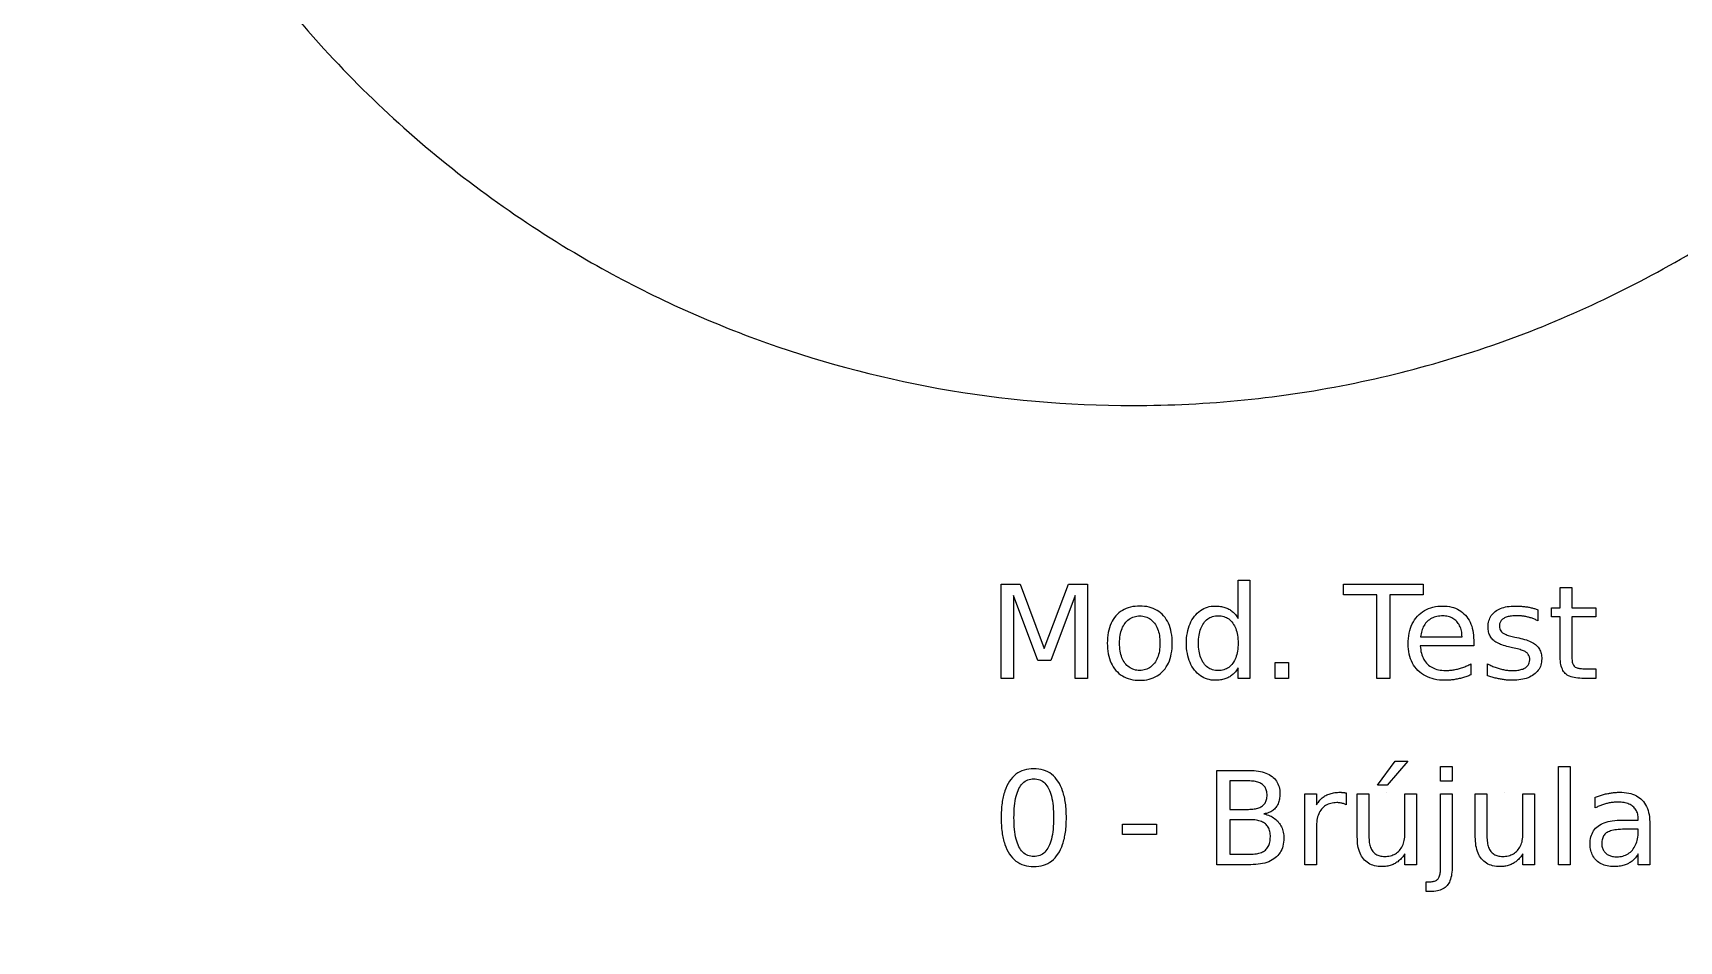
# Model space of a CAD drawing. Extents: x 0 to 210, y 0 to 210.
# Drawn here: x 130.27 to 175.14, y 105.79 to 130.56 of the extents above; entities that cross this region are included whole.
import ezdxf

# ---------------------------------------------------------------- set-up
doc = ezdxf.new("R2010")
doc.units = 0
doc.layers.add('Capa_1', color=7, linetype='CONTINUOUS')

msp = doc.modelspace()

# ---------------------------------------------------------------- linework, layer by layer
at = {"layer": 'Capa_1', "color": 5}
for p, q in [((156.661764, 115.526506), (157.180251, 115.526506)), ((156.661764, 112.954745), (156.661764, 115.526506)), ((156.661764, 115.526506), (156.661764, 115.526506)), ((157.180251, 115.526506), (157.836542, 113.776398)), ((157.836542, 113.776398), (158.496279, 115.526506)), ((158.496279, 115.526506), (159.014763, 115.526506)), ((159.014763, 115.526506), (159.014763, 112.954745)), ((163.119595, 114.591165), (163.119595, 115.635029)), ((163.119595, 115.635029), (163.436545, 115.635029)), ((163.436545, 115.635029), (163.436545, 112.954745)), ((165.992806, 115.526506), (168.168384, 115.526506)), ((165.992806, 115.233675), (165.992806, 115.526506)), ((165.992806, 115.526506), (165.992806, 115.526506)), ((168.168384, 115.526506), (168.168384, 115.233675)), ((171.8977, 114.883996), (171.8977, 115.431767)), ((171.8977, 115.431767), (172.216371, 115.431767)), ((172.216371, 115.431767), (172.216371, 114.883996)), ((172.216371, 115.431767), (172.216371, 115.431767)), ((157.662563, 113.449114), (156.999383, 115.213002)), ((156.999383, 115.213002), (156.999383, 112.954745)), ((158.675422, 115.213002), (158.012242, 113.449114)), ((158.675422, 112.954745), (158.675422, 115.213002)), ((160.441032, 114.930507), (160.441032, 114.930507)), ((166.905756, 115.233675), (165.992806, 115.233675)), ((166.905756, 112.954745), (166.905756, 115.233675)), ((168.168384, 115.233675), (167.255432, 115.233675)), ((167.255432, 115.233675), (167.255432, 112.954745)), ((171.665154, 114.637673), (171.665154, 114.883996)), ((171.665154, 114.883996), (171.8977, 114.883996)), ((172.216371, 114.883996), (172.869216, 114.883996)), ((172.869216, 114.883996), (172.869216, 114.637673)), ((160.441032, 114.661789), (160.441032, 114.661789)), ((163.119595, 114.591165), (163.119595, 114.591165)), ((171.293084, 114.827154), (171.293084, 114.527431)), ((171.293084, 114.82714), (171.293084, 114.827154)), ((171.8977, 114.637673), (171.665154, 114.637673)), ((171.8977, 113.590363), (171.8977, 114.637673)), ((172.869216, 114.637673), (172.216371, 114.637673)), ((172.216371, 114.637673), (172.216371, 113.590363)), ((168.096036, 114.089902), (169.226026, 114.091595)), ((169.226026, 114.091595), (169.226026, 114.091626)), ((169.542976, 113.998609), (169.542976, 113.843578)), ((169.542976, 113.998609), (169.542976, 113.998609)), ((170.666076, 114.083013), (170.774596, 114.058911)), ((162.039559, 113.917648), (162.039559, 113.917648)), ((169.542976, 113.843578), (168.085701, 113.843578)), ((170.602342, 113.793639), (170.4921, 113.819463)), ((158.012242, 113.449114), (157.662563, 113.449114)), ((163.119595, 112.954745), (163.119595, 113.244133)), ((164.134175, 113.392271), (164.497633, 113.392271)), ((164.134175, 112.954745), (164.134175, 113.392271)), ((164.134175, 113.392271), (164.134175, 113.392271)), ((164.497633, 113.392271), (164.497633, 112.954745)), ((169.468906, 113.352653), (169.468906, 113.05293)), ((169.921935, 113.025382), (169.921935, 113.352667)), ((172.543655, 113.220017), (172.869216, 113.220017)), ((172.869216, 113.220017), (172.869216, 112.954745)), ((156.999383, 112.954745), (156.661764, 112.954745)), ((159.014763, 112.954745), (158.675422, 112.954745)), ((163.436545, 112.954745), (163.119595, 112.954745)), ((164.497633, 112.954745), (164.134175, 112.954745)), ((167.255432, 112.954745), (166.905756, 112.954745)), ((172.869216, 112.954745), (172.543655, 112.954745)), ((157.5506, 110.493016), (157.5506, 110.493016)), ((162.542541, 110.446506), (163.431377, 110.446506)), ((162.542541, 107.874745), (162.542541, 110.446506)), ((162.542541, 110.446506), (162.542541, 110.446506)), ((166.919537, 110.048598), (167.401849, 110.696276)), ((167.744636, 110.696276), (167.183084, 110.048598)), ((167.401849, 110.696276), (167.744636, 110.696276)), ((167.401849, 110.696276), (167.401849, 110.696276)), ((168.640361, 110.555029), (168.957311, 110.555029)), ((168.640361, 110.153675), (168.640361, 110.555029)), ((168.640361, 110.555029), (168.640361, 110.555029)), ((168.957311, 110.555029), (168.957311, 110.153675)), ((171.858081, 110.555029), (172.175028, 110.555029)), ((171.858081, 107.874745), (171.858081, 110.555029)), ((171.858081, 110.555029), (171.858081, 110.555029)), ((172.175028, 110.555029), (172.175028, 107.874745)), ((157.5506, 110.21741), (157.5506, 110.21741)), ((162.890496, 110.160564), (162.890496, 109.385418)), ((163.405537, 110.160564), (162.890496, 110.160564)), ((162.890496, 110.160564), (162.890496, 110.160564)), ((167.183084, 110.048598), (166.919537, 110.048598)), ((168.957311, 110.153675), (168.640361, 110.153675)), ((164.935162, 107.874736), (164.935162, 109.803988)), ((164.935162, 109.803988), (165.253833, 109.803988)), ((165.253833, 109.803988), (165.253833, 109.504265)), ((166.06343, 109.833282), (166.065123, 109.507722)), ((166.065123, 109.507722), (166.065151, 109.507719)), ((166.36832, 108.63611), (166.36832, 109.803996)), ((166.36832, 109.803996), (166.68527, 109.803996)), ((166.68527, 109.803996), (166.68527, 108.648166)), ((167.16586, 109.850507), (167.16586, 109.850507)), ((167.16586, 109.850507), (167.16586, 109.850507)), ((167.667121, 108.710179), (167.667121, 109.803996)), ((167.667121, 109.803996), (167.98407, 109.803996)), ((167.98407, 109.803996), (167.98407, 107.874745)), ((168.640361, 109.803996), (168.957311, 109.803996)), ((168.640361, 107.840294), (168.640361, 109.803996)), ((168.640361, 109.803996), (168.640361, 109.803996)), ((168.957311, 109.803996), (168.957311, 107.840294)), ((169.58604, 108.63611), (169.58604, 109.803996)), ((169.58604, 109.803996), (169.90299, 109.803996)), ((169.90299, 109.803996), (169.90299, 108.648166)), ((170.38358, 109.850507), (170.38358, 109.850507)), ((170.38358, 109.850507), (170.38358, 109.850507)), ((170.884841, 108.710179), (170.884841, 109.803996)), ((170.884841, 109.803996), (171.20179, 109.803996)), ((171.20179, 109.803996), (171.20179, 107.874745)), ((172.857159, 109.423315), (172.857159, 109.716146)), ((162.890496, 109.385418), (163.405537, 109.385418)), ((162.890496, 109.10292), (162.890496, 108.160687)), ((163.448601, 109.10292), (162.890496, 109.10292)), ((162.890496, 109.10292), (162.890496, 109.10292)), ((173.584073, 109.092585), (174.028491, 109.092585)), ((174.028491, 109.092585), (174.028491, 109.12359)), ((159.970777, 108.982343), (160.899231, 108.982343)), ((159.970777, 108.699844), (159.970777, 108.982343)), ((159.970777, 108.982343), (159.970777, 108.982343)), ((160.899231, 108.699844), (159.970777, 108.699844)), ((160.899231, 108.982343), (160.899231, 108.699844)), ((165.253833, 108.891038), (165.253833, 107.874736)), ((166.36832, 108.63611), (166.36832, 108.63611)), ((169.58604, 108.63611), (169.58604, 108.63611)), ((174.028491, 108.84454), (173.713263, 108.84454)), ((173.713263, 108.84454), (173.713263, 108.84454)), ((174.028491, 108.773913), (174.028491, 108.84454)), ((174.345438, 108.975451), (174.345438, 107.874745)), ((174.345438, 108.975451), (174.345438, 108.975451)), ((162.890496, 108.160687), (163.448601, 108.160687)), ((167.667121, 107.874745), (167.667121, 108.171022)), ((170.884841, 107.874745), (170.884841, 108.171022)), ((174.028491, 107.874745), (174.028491, 108.167576)), ((163.465828, 107.874745), (162.542541, 107.874745)), ((165.253833, 107.874736), (164.935162, 107.874736)), ((167.98407, 107.874745), (167.667121, 107.874745)), ((171.20179, 107.874745), (170.884841, 107.874745)), ((172.175028, 107.874745), (171.858081, 107.874745)), ((174.345438, 107.874745), (174.028491, 107.874745)), ((168.244175, 107.140939), (168.244175, 107.409657)), ((168.244175, 107.409657), (168.328579, 107.409657)), ((168.364754, 107.140939), (168.244175, 107.140939))]:
    msp.add_line(p, q, dxfattribs=at)
at = {"layer": 'Capa_1', "color": 7}
msp.add_open_spline([(104.999897, 209.823611), (102.887885, 209.787562), (98.689642, 209.715904), (92.449588, 209.137651), (86.618709, 208.271315), (81.193584, 207.152905), (76.163732, 205.852054), (70.007911, 203.92815), (62.828923, 201.135848), (54.802612, 197.189604), (48.350866, 193.303546), (43.31577, 189.806194), (39.540328, 186.922596), (36.328117, 184.231609), (33.632925, 181.798133), (31.411961, 179.672109), (28.723003, 176.943585), (25.633981, 173.548235), (22.238768, 169.413312), (19.472529, 165.671909), (17.2538, 162.398806), (15.510922, 159.647797), (12.808242, 155.073367), (9.436218, 148.485093), (5.888806, 139.663434), (3.2567, 130.863669), (1.45944, 122.174791), (0.410521, 113.658104), (0.065015, 105.162757), (0.385014, 96.826014), (1.320073, 88.775932), (3.085554, 79.717869), (6.015555, 69.77474), (10.464231, 59.177174), (15.574682, 49.973092), (21.008499, 42.073332), (26.50458, 35.346455), (33.252801, 28.348884), (41.458012, 21.345745), (51.28955, 14.702495), (60.525085, 9.883486), (68.816751, 6.493648), (75.959529, 4.156549), (83.167642, 2.364286), (90.408342, 1.099967), (97.655189, 0.344992), (105.40947, 0.077676), (113.563254, 0.405591), (121.988908, 1.431804), (131.870825, 3.452504), (143.028261, 6.981702), (155.089829, 12.579537), (165.679593, 19.229807), (174.846806, 26.578546), (182.694843, 34.346276), (189.227036, 42.325875), (194.575374, 50.286536), (198.891777, 58.058758), (203.101201, 67.42956), (206.729883, 78.578028), (209.335117, 91.595625), (209.659416, 100.498324), (209.823403, 105.000103)], degree=3, knots=[0, 0, 0, 0, 6.335076, 12.592819, 18.783703, 24.011485, 29.203028, 34.363209, 43.352961, 52.280614, 61.163797, 65.918598, 70.666992, 75.410919, 78.485419, 81.559312, 84.633085, 89.976549, 95.323695, 100.677198, 103.92896, 107.184772, 110.44534, 119.866847, 129.354309, 138.931898, 147.381589, 155.944391, 164.646239, 172.860004, 180.948634, 188.934153, 200.520821, 211.977842, 223.34675, 232.038829, 240.711514, 249.376294, 261.172415, 273.002795, 284.900156, 292.351582, 299.855843, 307.426301, 314.614612, 321.889392, 329.266859, 337.873235, 346.343331, 354.702285, 368.103609, 381.345985, 394.489615, 405.516597, 416.531175, 427.555922, 436.395252, 445.26981, 454.195437, 467.174079, 480.367424, 493.863127, 493.863127, 493.863127, 493.863127], dxfattribs=at)
at = {"layer": 'Capa_1', "color": 1}
msp.add_open_spline([(190.112948, 150.257408), (190.089454, 149.34758), (190.04287, 147.54364), (189.667651, 144.879729), (188.973101, 141.821396), (187.779391, 138.430268), (185.92978, 134.830649), (183.82368, 131.813438), (181.619892, 129.329218), (179.432186, 127.306724), (176.30291, 124.941897), (171.980301, 122.578487), (166.28552, 120.800583), (160.507664, 120.220223), (154.977233, 120.705788), (149.940819, 122.068947), (145.894292, 123.963275), (142.746884, 126.001914), (140.348975, 127.930608), (138.061363, 130.19166), (135.939908, 132.804528), (134.054474, 135.779148), (132.492893, 139.039307), (131.308916, 142.57211), (130.562469, 146.356898), (130.306674, 150.317266), (130.578128, 154.335732), (131.393989, 158.285278), (132.663703, 161.895681), (134.292915, 165.154778), (136.201916, 168.06637), (138.582452, 170.915846), (141.487337, 173.608728), (144.949991, 176.017168), (148.618329, 177.864171), (152.412043, 179.164113), (156.272417, 179.941921), (160.504861, 180.22115), (164.980801, 179.870216), (169.523703, 178.775265), (173.674713, 177.058902), (177.399667, 174.826942), (180.680471, 172.170713), (183.544105, 169.098898), (185.950542, 165.663556), (187.86002, 161.91468), (189.045768, 158.446381), (189.705605, 155.403366), (190.048861, 152.852916), (190.091467, 151.127409), (190.112948, 150.257408)], degree=3, knots=[0, 0, 0, 0, 2.728546, 5.409961, 8.053927, 12.128598, 16.157334, 20.15962, 23.132542, 26.104897, 29.082187, 34.883683, 40.783246, 46.86372, 52.182408, 57.35398, 62.437394, 65.516716, 68.586343, 71.652626, 75.149873, 78.659952, 82.193888, 85.969107, 89.807199, 93.734623, 97.841736, 101.852479, 105.7967, 109.288652, 112.758869, 116.217751, 120.404045, 124.602365, 128.830509, 132.682952, 136.599946, 140.609467, 145.371953, 150.011228, 154.571529, 158.793761, 162.995752, 167.19389, 171.351613, 175.538035, 179.775177, 182.305956, 184.871671, 187.48086, 187.48086, 187.48086, 187.48086], dxfattribs=at)
at = {"layer": 'Capa_1', "color": 5}
for points, knots in [([(160.441032, 114.930507), (160.527251, 114.925545), (160.691869, 114.916073), (160.919187, 114.821854), (161.101439, 114.667254), (161.234872, 114.458523), (161.312386, 114.20179), (161.333885, 113.917904), (161.312361, 113.634006), (161.234654, 113.377387), (161.10171, 113.168262), (160.919159, 113.012933), (160.691876, 112.921293), (160.440717, 112.896149), (160.189367, 112.921265), (159.961534, 113.012857), (159.778569, 113.167944), (159.646729, 113.37762), (159.569578, 113.634068), (159.548249, 113.917904), (159.569552, 114.201729), (159.646511, 114.458289), (159.77884, 114.667573), (159.961506, 114.821928), (160.189375, 114.916113), (160.354494, 114.925557), (160.441032, 114.930507)], [0, 0, 0, 0, 0.257631, 0.491899, 0.72348, 0.96439, 1.224612, 1.51976, 1.814147, 2.074368, 2.315921, 2.547502, 2.78177, 3.039401, 3.29798, 3.532777, 3.764504, 4.005539, 4.265588, 4.559957, 4.855089, 5.115137, 5.355529, 5.587256, 5.822053, 6.080633, 6.080633, 6.080633, 6.080633]), ([(163.119595, 113.244133), (163.096671, 113.208152), (163.052169, 113.138305), (162.965835, 113.05144), (162.868197, 112.983793), (162.757115, 112.93726), (162.633475, 112.910225), (162.472959, 112.899649), (162.282051, 112.923116), (162.082125, 113.021694), (161.919729, 113.181586), (161.797791, 113.390449), (161.725675, 113.642236), (161.705208, 113.917648), (161.725675, 114.193059), (161.797791, 114.444847), (161.919728, 114.653707), (162.082126, 114.813607), (162.282048, 114.912158), (162.472972, 114.935716), (162.633508, 114.924922), (162.757329, 114.897454), (162.867675, 114.849464), (162.965966, 114.783274), (163.052241, 114.696731), (163.096679, 114.627081), (163.119595, 114.591165)], [0, 0, 0, 0, 0.127683, 0.247865, 0.364605, 0.481917, 0.606725, 0.742543, 0.963493, 1.175089, 1.398844, 1.637643, 1.892883, 2.177569, 2.462255, 2.717496, 2.956294, 3.18005, 3.391645, 3.612595, 3.748426, 3.873362, 3.991052, 4.107254, 4.227027, 4.354551, 4.354551, 4.354551, 4.354551]), ([(169.468906, 113.05293), (169.430883, 113.037606), (169.355061, 113.007049), (169.238091, 112.970625), (169.119572, 112.941343), (168.999436, 112.92021), (168.877965, 112.907604), (168.700624, 112.901323), (168.476128, 112.921161), (168.222035, 113.011551), (168.015192, 113.164477), (167.861859, 113.370299), (167.77131, 113.62278), (167.746549, 113.903605), (167.770575, 114.186158), (167.855169, 114.445959), (167.99999, 114.658303), (168.194874, 114.81809), (168.435909, 114.913018), (168.691117, 114.939117), (168.937337, 114.915053), (169.15239, 114.829328), (169.324897, 114.684326), (169.453546, 114.493073), (169.530938, 114.257724), (169.538813, 114.088217), (169.542976, 113.998609)], [0, 0, 0, 0, 0.122944, 0.245158, 0.36715, 0.488988, 0.610798, 0.733172, 1.021241, 1.281188, 1.531995, 1.781728, 2.040059, 2.326035, 2.621377, 2.88575, 3.136323, 3.382182, 3.630509, 3.901959, 4.14492, 4.366383, 4.585365, 4.810709, 5.04984, 5.318027, 5.318027, 5.318027, 5.318027]), ([(170.4921, 113.819463), (170.432132, 113.833813), (170.321758, 113.860225), (170.176905, 113.922927), (170.064447, 114.001715), (169.987656, 114.10406), (169.943686, 114.226781), (169.930625, 114.371864), (169.947532, 114.526973), (170.014162, 114.675329), (170.127181, 114.791597), (170.279177, 114.874254), (170.466878, 114.922034), (170.64168, 114.932572), (170.789859, 114.928646), (170.900286, 114.920189), (171.006024, 114.905957), (171.106768, 114.885867), (171.202515, 114.860504), (171.263251, 114.83813), (171.293084, 114.82714)], [0, 0, 0, 0, 0.184701, 0.339952, 0.470948, 0.591909, 0.717445, 0.856966, 1.025992, 1.180147, 1.335561, 1.503688, 1.692837, 1.912027, 2.0269, 2.137479, 2.244101, 2.346762, 2.445517, 2.540851, 2.540851, 2.540851, 2.540851]), ([(160.441032, 114.661789), (160.38751, 114.657987), (160.283711, 114.650615), (160.141395, 114.578341), (160.029282, 114.46286), (159.946499, 114.310392), (159.898591, 114.123976), (159.885174, 113.917597), (159.898466, 113.711035), (159.946044, 113.524353), (160.026857, 113.37074), (160.140235, 113.25559), (160.283001, 113.186156), (160.440404, 113.166932), (160.597561, 113.186345), (160.7392, 113.256656), (160.851306, 113.372737), (160.933653, 113.525487), (160.98171, 113.711823), (160.995228, 113.917329), (160.981686, 114.122652), (160.933637, 114.308405), (160.850961, 114.461048), (160.73941, 114.577365), (160.597671, 114.650451), (160.494253, 114.657937), (160.441032, 114.661789)], [0, 0, 0, 0, 0.159643, 0.309604, 0.466324, 0.636123, 0.824164, 1.039157, 1.254326, 1.442771, 1.612948, 1.769127, 1.91935, 2.079914, 2.23861, 2.388057, 2.544642, 2.715112, 2.903154, 3.117382, 3.330658, 3.518145, 3.688448, 3.845712, 3.995416, 4.154139, 4.154139, 4.154139, 4.154139]), ([(162.039559, 113.917648), (162.042118, 113.845183), (162.046909, 113.70953), (162.094469, 113.521859), (162.172905, 113.367772), (162.28379, 113.252436), (162.423661, 113.182724), (162.578721, 113.16353), (162.733751, 113.182732), (162.873707, 113.252406), (162.984364, 113.368007), (163.064276, 113.521642), (163.111077, 113.70948), (163.124149, 113.917593), (163.111067, 114.125469), (163.064468, 114.312919), (162.983773, 114.465766), (162.873939, 114.582079), (162.733857, 114.652419), (162.578721, 114.671839), (162.423554, 114.652427), (162.283559, 114.582049), (162.173494, 114.466004), (162.094275, 114.312699), (162.046923, 114.125423), (162.042125, 113.990038), (162.039559, 113.917648)], [0, 0, 0, 0, 0.217048, 0.406311, 0.575921, 0.730343, 0.877993, 1.035336, 1.192677, 1.340327, 1.49475, 1.66481, 1.854218, 2.07128, 2.288152, 2.477005, 2.646222, 2.80133, 2.949237, 3.106606, 3.263976, 3.411883, 3.56699, 3.735755, 3.924462, 4.14132, 4.14132, 4.14132, 4.14132]), ([(169.226026, 114.091626), (169.222693, 114.145956), (169.216354, 114.249281), (169.166175, 114.392734), (169.085303, 114.509767), (168.978814, 114.598959), (168.847702, 114.652175), (168.697647, 114.666817), (168.54284, 114.652359), (168.395664, 114.602318), (168.273559, 114.516967), (168.180887, 114.399536), (168.118317, 114.25388), (168.103725, 114.146486), (168.096036, 114.089902)], [0, 0, 0, 0, 0.162704, 0.309436, 0.449439, 0.584859, 0.720279, 0.867136, 1.033146, 1.18351, 1.328312, 1.47361, 1.626887, 1.797579, 1.797579, 1.797579, 1.797579]), ([(171.293084, 114.527431), (171.263069, 114.541983), (171.203287, 114.570966), (171.109776, 114.60516), (171.014202, 114.632142), (170.91626, 114.651276), (170.816036, 114.662779), (170.70024, 114.66689), (170.577566, 114.661223), (170.457216, 114.63858), (170.361282, 114.599683), (170.290941, 114.54113), (170.249595, 114.463466), (170.239085, 114.382664), (170.247622, 114.307992), (170.277284, 114.246702), (170.329385, 114.194655), (170.411892, 114.15462), (170.525964, 114.116076), (170.615478, 114.094953), (170.666076, 114.083013)], [0, 0, 0, 0, 0.100016, 0.199208, 0.298218, 0.397687, 0.498252, 0.600529, 0.745063, 0.865778, 0.966405, 1.052434, 1.134644, 1.22402, 1.29299, 1.357447, 1.424305, 1.50986, 1.629711, 1.785544, 1.785544, 1.785544, 1.785544]), ([(170.774596, 114.058911), (170.842914, 114.042515), (170.967571, 114.012597), (171.130546, 113.945455), (171.254172, 113.862367), (171.339798, 113.757209), (171.387688, 113.628894), (171.402137, 113.479822), (171.382789, 113.320853), (171.307439, 113.170638), (171.183383, 113.052163), (171.020272, 112.964638), (170.820365, 112.914133), (170.640854, 112.902354), (170.492785, 112.907197), (170.384629, 112.917624), (170.273784, 112.935252), (170.159518, 112.958235), (170.041649, 112.988098), (169.962466, 113.012759), (169.921935, 113.025382)], [0, 0, 0, 0, 0.210552, 0.384185, 0.526071, 0.652957, 0.784215, 0.93073, 1.099115, 1.257807, 1.42441, 1.605738, 1.807277, 2.038182, 2.143123, 2.251563, 2.363899, 2.479698, 2.601134, 2.72847, 2.72847, 2.72847, 2.72847]), ([(168.085701, 113.843578), (168.09293, 113.775953), (168.106519, 113.648824), (168.173175, 113.476313), (168.2753, 113.338043), (168.415103, 113.240406), (168.585702, 113.183581), (168.749709, 113.170535), (168.894614, 113.176815), (169.012797, 113.191615), (169.128892, 113.216877), (169.243589, 113.251964), (169.357808, 113.296578), (169.431546, 113.333796), (169.468906, 113.352653)], [0, 0, 0, 0, 0.203341, 0.382258, 0.547856, 0.711633, 0.885409, 1.081167, 1.201657, 1.320308, 1.437995, 1.557633, 1.679826, 1.805316, 1.805316, 1.805316, 1.805316]), ([(169.921935, 113.352667), (169.960528, 113.333464), (170.036206, 113.29581), (170.152072, 113.250098), (170.266446, 113.213345), (170.380399, 113.188618), (170.493321, 113.173417), (170.614492, 113.168105), (170.737181, 113.174404), (170.854222, 113.198428), (170.949243, 113.239684), (171.019917, 113.299444), (171.063161, 113.376542), (171.074229, 113.460586), (171.065499, 113.540686), (171.035491, 113.610552), (170.980327, 113.66913), (170.890417, 113.714521), (170.762076, 113.75691), (170.660366, 113.780297), (170.602342, 113.793639)], [0, 0, 0, 0, 0.129265, 0.253481, 0.373276, 0.489281, 0.602807, 0.714691, 0.852753, 0.970335, 1.071393, 1.160373, 1.243135, 1.330298, 1.410325, 1.482558, 1.554338, 1.646806, 1.781182, 1.959666, 1.959666, 1.959666, 1.959666]), ([(172.543655, 112.954745), (172.470241, 112.956961), (172.33846, 112.96094), (172.163753, 113.003335), (172.029137, 113.082443), (171.947741, 113.215042), (171.904062, 113.387813), (171.899974, 113.517955), (171.8977, 113.590363)], [0, 0, 0, 0, 0.219859, 0.394657, 0.535035, 0.675174, 0.84806, 1.064891, 1.064891, 1.064891, 1.064891]), ([(172.216371, 113.590363), (172.217382, 113.54402), (172.219146, 113.463187), (172.237456, 113.359873), (172.273853, 113.282934), (172.344224, 113.243329), (172.434809, 113.222969), (172.504377, 113.221082), (172.543655, 113.220017)], [0, 0, 0, 0, 0.13875, 0.242015, 0.314758, 0.384043, 0.474702, 0.592265, 0.592265, 0.592265, 0.592265]), ([(157.5506, 110.493016), (157.640569, 110.486672), (157.813678, 110.474463), (158.048721, 110.350316), (158.2277, 110.148186), (158.354205, 109.876655), (158.426418, 109.538566), (158.44647, 109.1583), (158.426434, 108.778018), (158.353945, 108.440013), (158.228223, 108.16833), (158.048494, 107.965931), (157.813564, 107.845908), (157.550542, 107.813801), (157.287312, 107.845948), (157.05207, 107.966041), (156.871031, 108.167748), (156.74671, 108.440285), (156.67461, 108.778038), (156.654808, 109.1583), (156.674626, 109.538546), (156.746451, 109.876383), (156.871554, 110.148768), (157.051842, 110.350204), (157.287202, 110.474431), (157.46056, 110.486663), (157.5506, 110.493016)], [0, 0, 0, 0, 0.268182, 0.516006, 0.774207, 1.065331, 1.404762, 1.805201, 2.204879, 2.544311, 2.836123, 3.093619, 3.34118, 3.609334, 3.87768, 4.125751, 4.383895, 4.675292, 5.014595, 5.414261, 5.814689, 6.153991, 6.444698, 6.703546, 6.95188, 7.220253, 7.220253, 7.220253, 7.220253]), ([(163.431377, 110.446506), (163.513396, 110.443578), (163.666097, 110.438127), (163.876257, 110.383548), (164.046251, 110.291562), (164.172422, 110.161452), (164.246871, 109.995497), (164.264857, 109.824841), (164.253195, 109.669073), (164.217189, 109.540179), (164.154719, 109.432587), (164.066604, 109.348679), (163.95461, 109.288739), (163.870168, 109.270809), (163.825839, 109.261396)], [0, 0, 0, 0, 0.245672, 0.457383, 0.645215, 0.818771, 0.991173, 1.180448, 1.327567, 1.458022, 1.578489, 1.696124, 1.818661, 1.954081, 1.954081, 1.954081, 1.954081]), ([(157.5506, 110.21741), (157.494343, 110.212294), (157.383751, 110.202239), (157.238286, 110.101894), (157.131983, 109.944884), (157.060289, 109.732011), (157.018804, 109.463997), (157.007421, 109.158297), (157.018775, 108.852601), (157.060525, 108.584603), (157.131517, 108.371755), (157.238469, 108.214347), (157.383889, 108.117667), (157.550858, 108.091623), (157.717799, 108.117563), (157.863586, 108.214119), (157.969352, 108.372233), (158.041936, 108.584356), (158.083974, 108.852599), (158.09559, 109.158297), (158.083945, 109.463999), (158.042172, 109.732259), (157.968885, 109.944407), (157.86377, 110.102123), (157.717941, 110.202353), (157.607105, 110.212326), (157.5506, 110.21741)], [0, 0, 0, 0, 0.167029, 0.328354, 0.509573, 0.728085, 0.996545, 1.320919, 1.644528, 1.91299, 2.132221, 2.312662, 2.473673, 2.640669, 2.808417, 2.969427, 3.149421, 3.36898, 3.637538, 3.961156, 4.285539, 4.554096, 4.772935, 4.95371, 5.115034, 5.282816, 5.282816, 5.282816, 5.282816]), ([(163.405537, 109.385418), (163.457532, 109.387042), (163.55299, 109.390021), (163.682681, 109.420593), (163.786088, 109.47351), (163.86038, 109.553144), (163.902954, 109.656668), (163.914128, 109.772676), (163.902929, 109.888493), (163.860295, 109.991467), (163.785789, 110.07064), (163.682925, 110.124772), (163.553029, 110.155849), (163.457531, 110.158902), (163.405537, 110.160564)], [0, 0, 0, 0, 0.15577, 0.285978, 0.396538, 0.499334, 0.605564, 0.726189, 0.845863, 0.951566, 1.05422, 1.165239, 1.295588, 1.451371, 1.451371, 1.451371, 1.451371]), ([(165.253833, 109.504265), (165.27692, 109.540945), (165.321835, 109.612303), (165.410711, 109.700596), (165.513245, 109.768426), (165.630075, 109.816908), (165.761838, 109.84478), (165.862306, 109.851464), (165.926351, 109.850092), (165.950498, 109.848383), (165.976129, 109.845107), (166.003651, 109.842625), (166.032937, 109.838485), (166.053039, 109.835055), (166.06343, 109.833282)], [0, 0, 0, 0, 0.129693, 0.252307, 0.372435, 0.496488, 0.629391, 0.774782, 0.797374, 0.821551, 0.847358, 0.874877, 0.904435, 0.936057, 0.936057, 0.936057, 0.936057]), ([(166.065151, 109.507719), (166.053033, 109.514245), (166.028636, 109.527382), (165.989255, 109.542252), (165.947792, 109.552885), (165.904448, 109.561984), (165.858306, 109.566933), (165.771102, 109.569773), (165.648535, 109.557387), (165.503294, 109.497574), (165.388808, 109.3953), (165.308363, 109.256152), (165.261055, 109.083813), (165.256357, 108.958417), (165.253833, 108.891038)], [0, 0, 0, 0, 0.041258, 0.083059, 0.125865, 0.169592, 0.215815, 0.264843, 0.431356, 0.581089, 0.728335, 0.883263, 1.057013, 1.258795, 1.258795, 1.258795, 1.258795]), ([(172.857159, 109.716146), (172.895288, 109.730237), (172.970119, 109.757891), (173.082901, 109.791178), (173.193496, 109.816689), (173.301738, 109.836327), (173.408242, 109.84789), (173.564141, 109.853487), (173.758796, 109.838105), (173.976629, 109.767233), (174.148447, 109.640992), (174.266836, 109.460617), (174.335226, 109.232683), (174.341857, 109.065668), (174.345438, 108.975451)], [0, 0, 0, 0, 0.121921, 0.239285, 0.352471, 0.46229, 0.569133, 0.673512, 0.93016, 1.150787, 1.35221, 1.557012, 1.786918, 2.056996, 2.056996, 2.056996, 2.056996]), ([(174.028491, 109.12359), (174.025848, 109.169005), (174.02082, 109.2554), (173.970141, 109.374266), (173.885935, 109.467232), (173.773921, 109.535585), (173.635062, 109.574763), (173.49787, 109.584132), (173.371721, 109.578864), (173.263966, 109.565693), (173.15824, 109.543669), (173.054879, 109.512687), (172.953808, 109.473326), (172.889486, 109.440043), (172.857159, 109.423315)], [0, 0, 0, 0, 0.135698, 0.258138, 0.379063, 0.506431, 0.646672, 0.807619, 0.916994, 1.025176, 1.132906, 1.240571, 1.348581, 1.457714, 1.457714, 1.457714, 1.457714]), ([(163.448601, 108.160687), (163.505827, 108.162665), (163.611007, 108.166302), (163.75392, 108.203777), (163.8672, 108.269331), (163.946923, 108.366853), (163.992071, 108.491916), (164.003961, 108.63287), (163.992129, 108.773559), (163.947283, 108.898483), (163.866542, 108.994278), (163.754006, 109.059903), (163.610979, 109.097282), (163.505817, 109.100933), (163.448601, 109.10292)], [0, 0, 0, 0, 0.171396, 0.315023, 0.43877, 0.557598, 0.684814, 0.831629, 0.979014, 1.105696, 1.223202, 1.346948, 1.490574, 1.661971, 1.661971, 1.661971, 1.661971]), ([(163.825839, 109.261396), (163.879499, 109.247082), (163.982713, 109.21955), (164.119466, 109.140072), (164.228155, 109.034343), (164.309677, 108.906349), (164.357573, 108.756447), (164.372704, 108.578742), (164.352418, 108.386606), (164.272143, 108.199233), (164.135211, 108.051457), (163.95018, 107.946519), (163.721245, 107.884288), (163.554995, 107.878076), (163.465828, 107.874745)], [0, 0, 0, 0, 0.166037, 0.319374, 0.468397, 0.617128, 0.770013, 0.935567, 1.149414, 1.343261, 1.536315, 1.742789, 1.973643, 2.240689, 2.240689, 2.240689, 2.240689]), ([(174.028491, 108.167576), (174.003666, 108.13089), (173.955418, 108.059592), (173.863217, 107.971676), (173.759197, 107.90307), (173.639776, 107.857031), (173.505922, 107.830097), (173.349725, 107.820961), (173.182394, 107.834776), (173.019108, 107.890299), (172.885016, 107.983752), (172.78588, 108.110843), (172.726653, 108.266033), (172.709715, 108.444954), (172.728794, 108.630636), (172.802792, 108.804186), (172.931438, 108.939122), (173.109523, 109.030617), (173.332298, 109.084453), (173.495562, 109.089726), (173.584073, 109.092585)], [0, 0, 0, 0, 0.13257, 0.257645, 0.379372, 0.504121, 0.639028, 0.78745, 0.972487, 1.13919, 1.29881, 1.455896, 1.615517, 1.790184, 1.99088, 2.169801, 2.345681, 2.538544, 2.762475, 3.027619, 3.027619, 3.027619, 3.027619]), ([(167.667121, 108.171022), (167.641174, 108.134389), (167.591091, 108.063679), (167.500067, 107.975326), (167.401043, 107.906202), (167.291466, 107.858405), (167.171866, 107.830333), (167.020015, 107.820455), (166.847129, 107.837035), (166.669755, 107.906671), (166.53057, 108.027881), (166.433768, 108.194699), (166.376941, 108.402662), (166.371338, 108.554374), (166.36832, 108.63611)], [0, 0, 0, 0, 0.134436, 0.259497, 0.378416, 0.49488, 0.615904, 0.745053, 0.950177, 1.131976, 1.307419, 1.493037, 1.702594, 1.947371, 1.947371, 1.947371, 1.947371]), ([(166.68527, 108.648166), (166.687111, 108.592114), (166.690506, 108.488729), (166.725349, 108.347764), (166.784494, 108.235046), (166.872578, 108.154411), (166.985646, 108.108243), (167.12208, 108.09566), (167.268265, 108.110594), (167.409765, 108.16604), (167.523509, 108.26059), (167.608136, 108.385851), (167.659193, 108.540197), (167.664379, 108.651398), (167.667121, 108.710179)], [0, 0, 0, 0, 0.167889, 0.309661, 0.432002, 0.544318, 0.660349, 0.791753, 0.951837, 1.097379, 1.240716, 1.388665, 1.545544, 1.72146, 1.72146, 1.72146, 1.72146]), ([(170.884841, 108.171022), (170.858894, 108.134389), (170.808809, 108.063679), (170.717785, 107.975327), (170.618763, 107.906201), (170.509186, 107.858405), (170.389586, 107.830332), (170.237735, 107.820455), (170.064849, 107.837035), (169.887475, 107.906671), (169.74829, 108.027881), (169.651488, 108.194699), (169.594661, 108.402662), (169.589058, 108.554374), (169.58604, 108.63611)], [0, 0, 0, 0, 0.134437, 0.259498, 0.378416, 0.49488, 0.615903, 0.745052, 0.950177, 1.131976, 1.307418, 1.493037, 1.702594, 1.947371, 1.947371, 1.947371, 1.947371]), ([(169.90299, 108.648166), (169.904831, 108.592114), (169.908226, 108.488729), (169.943068, 108.347764), (170.002211, 108.235045), (170.090297, 108.154411), (170.203365, 108.108243), (170.3398, 108.09566), (170.485985, 108.110594), (170.627484, 108.16604), (170.741226, 108.260591), (170.825854, 108.385851), (170.876913, 108.540197), (170.882099, 108.651398), (170.884841, 108.710179)], [0, 0, 0, 0, 0.167889, 0.30966, 0.432001, 0.544318, 0.66035, 0.791754, 0.951838, 1.097379, 1.240715, 1.388665, 1.545544, 1.72146, 1.72146, 1.72146, 1.72146]), ([(173.713263, 108.84454), (173.636504, 108.843143), (173.49975, 108.840655), (173.319979, 108.813879), (173.184476, 108.767791), (173.091956, 108.688621), (173.041151, 108.5805), (173.028869, 108.464596), (173.039633, 108.353877), (173.077473, 108.260138), (173.14056, 108.183603), (173.226646, 108.128557), (173.331136, 108.095977), (173.461629, 108.085688), (173.608488, 108.101891), (173.756289, 108.166168), (173.87587, 108.273575), (173.965232, 108.414575), (174.019906, 108.586087), (174.02553, 108.70912), (174.028491, 108.773913)], [0, 0, 0, 0, 0.230071, 0.409893, 0.544064, 0.653643, 0.765089, 0.893617, 0.999213, 1.09603, 1.192289, 1.291984, 1.398207, 1.517372, 1.682695, 1.836431, 1.992785, 2.157634, 2.331953, 2.525888, 2.525888, 2.525888, 2.525888]), ([(168.328579, 107.409657), (168.364709, 107.411026), (168.429833, 107.413493), (168.516629, 107.440462), (168.582401, 107.492742), (168.618423, 107.579552), (168.637501, 107.697096), (168.639323, 107.788298), (168.640361, 107.840294)], [0, 0, 0, 0, 0.108163, 0.194958, 0.268353, 0.3519, 0.469355, 0.625129, 0.625129, 0.625129, 0.625129]), ([(168.957311, 107.840294), (168.954929, 107.76561), (168.950588, 107.62946), (168.905442, 107.445871), (168.825548, 107.302506), (168.703674, 107.204096), (168.545048, 107.148948), (168.428126, 107.143754), (168.364754, 107.140939)], [0, 0, 0, 0, 0.223718, 0.407836, 0.562111, 0.707092, 0.867308, 1.056914, 1.056914, 1.056914, 1.056914])]:
    msp.add_open_spline(points, degree=3, knots=knots, dxfattribs=at)

doc.saveas('drawing.dxf')
